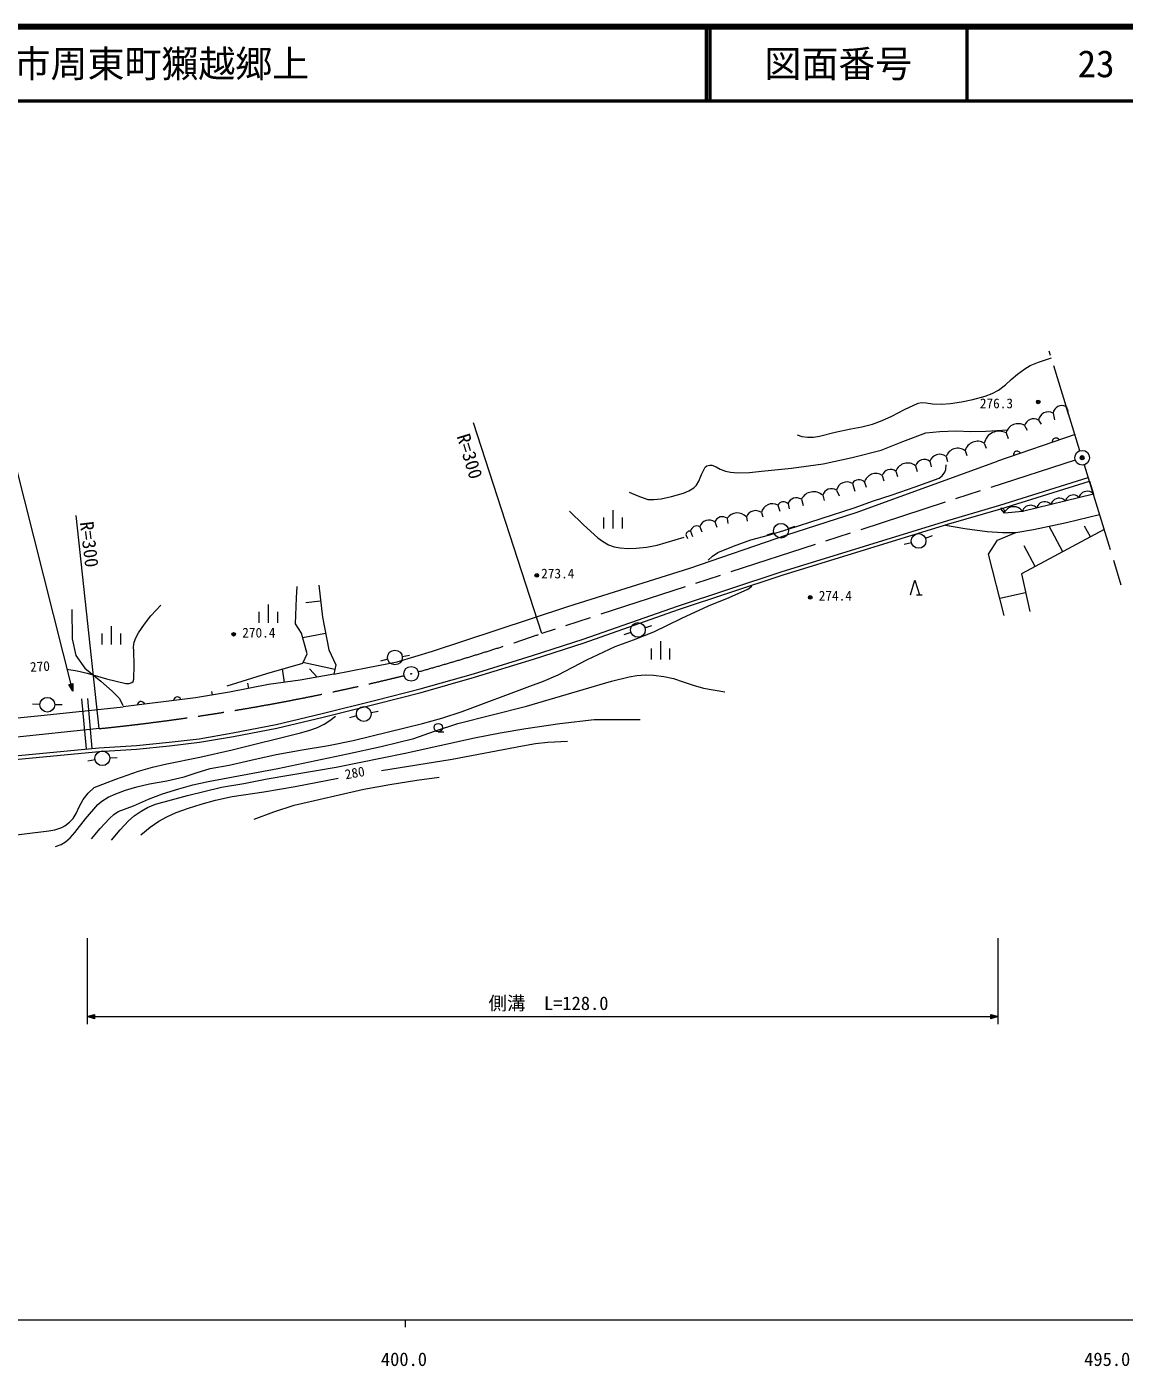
# Model space of a CAD drawing. Units: millimetres, scale not verified. Extents: x 40000 to 680000, y 20000 to 380000.
# Drawn here: x 416813 to 565296, y 198715 to 380000 of the extents above; entities that cross this region are included whole.
import ezdxf
from ezdxf.enums import TextEntityAlignment as Align

# ---------------------------------------------------------------- set-up
doc = ezdxf.new("R2010")
doc.units = ezdxf.units.MM
doc.header["$LTSCALE"] = 1000
doc.header["$PDMODE"] = 32
doc.header["$PDSIZE"] = 500
doc.linetypes.add('CHAIN', pattern=[18.5, 12, -1.5, 3.5, -1.5])
for name, color, linetype, lineweight in [('S-BGD', 7, 'Continuous', 13), ('S-BMK', 2, 'CHAIN', 13), ('S-BMK-SRVR', 3, 'Continuous', 13), ('S-STR-HTXT', 7, 'Continuous', 13), ('S-TTL', 2, 'Continuous', 140), ('S-TTL-BAND', 7, 'Continuous', 13), ('S-TTL-LINE', 7, 'Continuous', 50)]:
    doc.layers.add(name, color=color, linetype=linetype, lineweight=lineweight)
doc.layers.add('S-OTRS', color=6, linetype='Continuous')
doc.layers.add('S-TTL-TXT', color=7, linetype='Continuous')
doc.styles.add('ＭＳ ゴシック', font='')
doc.styles.get('ＭＳ ゴシック').set_extended_font_data('MS Gothic')

msp = doc.modelspace()

# ---------------------------------------------------------------- linework, layer by layer
at = {"layer": 'S-BGD'}
for p, q in [((557411, 328614), (557771, 327477)), ((553687, 326759), (554048, 326220)), ((555669, 327716), (555849, 326819)), ((558663, 324810), (548148, 321229)), ((549304, 325023), (549583, 324287)), ((551826, 326041), (552186, 325382)), ((546361, 323647), (546609, 322967)), ((555585, 323993), (555561, 323880)), ((555561, 323880), (555562, 323754)), ((555647, 324120), (555585, 323993)), ((555723, 324209), (555647, 324120)), ((555823, 324285), (555723, 324209)), ((555975, 324337), (555823, 324285)), ((556101, 324338), (555975, 324337)), ((556215, 324313), (556101, 324338)), ((556342, 324251), (556215, 324313)), ((556431, 324176), (556342, 324251)), ((556508, 324076), (556431, 324176)), ((529027, 314261), (548148, 321229)), ((538975, 321193), (539184, 320457)), ((541197, 321851), (541399, 321149)), ((543779, 322630), (544004, 321993)), ((550328, 322203), (550303, 322089)), ((550303, 322089), (550304, 321963)), ((550390, 322329), (550328, 322203)), ((550465, 322418), (550390, 322329)), ((550566, 322495), (550465, 322418)), ((550717, 322546), (550566, 322495)), ((550843, 322547), (550717, 322546)), ((550957, 322523), (550843, 322547)), ((551084, 322461), (550957, 322523)), ((551173, 322386), (551084, 322461)), ((551250, 322286), (551173, 322386)), ((532550, 319278), (532758, 318553)), ((534411, 319877), (534603, 319116)), ((537053, 320595), (537295, 319808)), ((526364, 317303), (526709, 316498)), ((528526, 318201), (528837, 317147)), ((530147, 318380), (530392, 317709)), ((548469, 315237), (560437, 318979)), ((548618, 314762), (560587, 318504)), ((548618, 314762), (560587, 318504)), ((560587, 318504), (561122, 316755)), ((519819, 315448), (519979, 314767)), ((521620, 316046), (521868, 315199)), ((524503, 316585), (524690, 315892)), ((561122, 316755), (551545, 314378)), ((553945, 315549), (553741, 315375)), ((554168, 315645), (553945, 315549)), ((554401, 315703), (554168, 315645)), ((554643, 315722), (554401, 315703)), ((554905, 315664), (554643, 315722)), ((555089, 315586), (554905, 315664)), ((555234, 315499), (555089, 315586)), ((555399, 315335), (555234, 315499)), ((555467, 315557), (555399, 315335)), ((555555, 315702), (555467, 315557)), ((555681, 315856), (555555, 315702)), ((555885, 316030), (555681, 315856)), ((556108, 316127), (555885, 316030)), ((556340, 316184), (556108, 316127)), ((556583, 316204), (556340, 316184)), ((556845, 316145), (556583, 316204)), ((557029, 316068), (556845, 316145)), ((557174, 315981), (557029, 316068)), ((557339, 315816), (557174, 315981)), ((557404, 316027), (557339, 315816)), ((557487, 316165), (557404, 316027)), ((557607, 316312), (557487, 316165)), ((557800, 316477), (557607, 316312)), ((558012, 316569), (557800, 316477)), ((558233, 316623), (558012, 316569)), ((558464, 316642), (558233, 316623)), ((558712, 316586), (558464, 316642)), ((558887, 316513), (558712, 316586)), ((559026, 316430), (558887, 316513)), ((559182, 316274), (559026, 316430)), ((559250, 316496), (559182, 316274)), ((559338, 316641), (559250, 316496)), ((559464, 316795), (559338, 316641)), ((559668, 316969), (559464, 316795)), ((559891, 317066), (559668, 316969)), ((560123, 317123), (559891, 317066)), ((560366, 317142), (560123, 317123)), ((560628, 317084), (560366, 317142)), ((560812, 317007), (560628, 317084)), ((560957, 316920), (560812, 317007)), ((561122, 316755), (560957, 316920)), ((496105, 314597), (496105, 312106)), ((514174, 313653), (514269, 313079)), ((516216, 314251), (516419, 313685)), ((518438, 315268), (518720, 314442)), ((519645, 311231), (529027, 314261)), ((541437, 313193), (548469, 315237)), ((541581, 312716), (548609, 314759)), ((548673, 314806), (548581, 314793)), ((548609, 314759), (548618, 314762)), ((549084, 314174), (548609, 314759)), ((548740, 314799), (548673, 314806)), ((548818, 314780), (548740, 314799)), ((548916, 314736), (548818, 314780)), ((548989, 314671), (548916, 314736)), ((549049, 314597), (548989, 314671)), ((549097, 314513), (549049, 314597)), ((549184, 314432), (549055, 314172)), ((551545, 314378), (549084, 314174)), ((549084, 314174), (549116, 314261)), ((549120, 314408), (549097, 314513)), ((549116, 314261), (549123, 314329)), ((549123, 314329), (549120, 314408)), ((549321, 314594), (549184, 314432)), ((549507, 314759), (549321, 314594)), ((549794, 314933), (549507, 314759)), ((550089, 315007), (549794, 314933)), ((550387, 315032), (550089, 315007)), ((550690, 315007), (550387, 315032)), ((551002, 314883), (550690, 315007)), ((551213, 314751), (551002, 314883)), ((551375, 314614), (551213, 314751)), ((551545, 314378), (551375, 314614)), ((551587, 314594), (551519, 314372)), ((551675, 314739), (551587, 314594)), ((551801, 314894), (551675, 314739)), ((552005, 315067), (551801, 314894)), ((552228, 315164), (552005, 315067)), ((552461, 315222), (552228, 315164)), ((552703, 315241), (552461, 315222)), ((552965, 315182), (552703, 315241)), ((553149, 315105), (552965, 315182)), ((553294, 315018), (553149, 315105)), ((553459, 314853), (553294, 315018)), ((553527, 315076), (553459, 314853)), ((553615, 315220), (553527, 315076)), ((553741, 315375), (553615, 315220)), ((557494, 312907), (561968, 314008)), ((494856, 313601), (494856, 312106)), ((497355, 313601), (497355, 312106)), ((507869, 312336), (508169, 311651)), ((509910, 312994), (510166, 312278)), ((511592, 313473), (511664, 312776)), ((518874, 306242), (541437, 313193)), ((519027, 305768), (541581, 312716)), ((519815, 312099), (520766, 312405)), ((541103, 312569), (543751, 312089)), ((543751, 312089), (546746, 311680)), ((550643, 311557), (553022, 311966)), ((562599, 311959), (551381, 305956)), ((553022, 311966), (557494, 312907)), ((556990, 308958), (555130, 312409)), ((560729, 310959), (559946, 312412)), ((506007, 311139), (506212, 310723)), ((506508, 306747), (519645, 311231)), ((506608, 311737), (506890, 310993)), ((517910, 311495), (516956, 311197)), ((536507, 310161), (535540, 309910)), ((538406, 310774), (539337, 311135)), ((546746, 311680), (548838, 311557)), ((546951, 308614), (548140, 310494)), ((548140, 310494), (550643, 311557)), ((548838, 311557), (550643, 311557)), ((549043, 300314), (546951, 308614)), ((553251, 306957), (551757, 309729)), ((490033, 301540), (506508, 306747)), ((504844, 301581), (518874, 306242)), ((505006, 301110), (519027, 305768)), ((536382, 303120), (536982, 305113)), ((536982, 305113), (537582, 303120)), ((551381, 305956), (552530, 300846)), ((453286, 302709), (453393, 304250)), ((456326, 304409), (456806, 300105)), ((537182, 303120), (537981, 303120)), ((551956, 303401), (548461, 302621)), ((422894, 301115), (422948, 297183)), ((449475, 301806), (449475, 299316)), ((453180, 299202), (453286, 302709)), ((456566, 302257), (454583, 302038)), ((480329, 298352), (490033, 301540)), ((492077, 297099), (504844, 301581)), ((492237, 296627), (505006, 301110)), ((448225, 300810), (448225, 299316)), ((450724, 300810), (450724, 299316)), ((453980, 297927), (453180, 299202)), ((456806, 300105), (457659, 295695)), ((426977, 297892), (426977, 296398)), ((428226, 298888), (428226, 296398)), ((429476, 297892), (429476, 296398)), ((454726, 295110), (453980, 297927)), ((457232, 297900), (454144, 297307)), ((471691, 295482), (480329, 298352)), ((498557, 298041), (497614, 297710)), ((500453, 298673), (501405, 298975)), ((422948, 297183), (423428, 294898)), ((457659, 295695), (458618, 293622)), ((485226, 294891), (492077, 297099)), ((485380, 294417), (492237, 296627)), ((501288, 295858), (501288, 294363)), ((502537, 296854), (502537, 294363)), ((503787, 295858), (503787, 294363)), ((423428, 294898), (424654, 293197)), ((449288, 292453), (454140, 293888)), ((454140, 293888), (454726, 295110)), ((458485, 293011), (454168, 293947)), ((462946, 293304), (466945, 294047)), ((465645, 294395), (464674, 294159)), ((466945, 294047), (471691, 295482)), ((467605, 294781), (468593, 294930)), ((477267, 292438), (485226, 294891)), ((477410, 291960), (485380, 294417)), ((424654, 293197), (426840, 291444)), ((443902, 290806), (449288, 292453)), ((451660, 291258), (451412, 293081)), ((458352, 292400), (453820, 291550)), ((456086, 291975), (455046, 293091)), ((458618, 293622), (458352, 292400)), ((458352, 292400), (462946, 293304)), ((470047, 290394), (477267, 292438)), ((470178, 289913), (477410, 291960)), ((426840, 291444), (428386, 290062)), ((428386, 290062), (429346, 289106)), ((449501, 290965), (444222, 289956)), ((446861, 290461), (446725, 291169)), ((453820, 291550), (449501, 290965)), ((464017, 288840), (470047, 290394)), ((418595, 288277), (417595, 288305)), ((420593, 288272), (421593, 288295)), ((424883, 282256), (424267, 289036)), ((425679, 282328), (425063, 289108)), ((429346, 289106), (429826, 288149)), ((439624, 289194), (429831, 287942)), ((431808, 288315), (431784, 288192)), ((431855, 288422), (431808, 288315)), ((431941, 288533), (431855, 288422)), ((432033, 288605), (431941, 288533)), ((432147, 288660), (432033, 288605)), ((432305, 288680), (432147, 288660)), ((432429, 288656), (432305, 288680)), ((432536, 288609), (432429, 288656)), ((432648, 288523), (432536, 288609)), ((432720, 288432), (432648, 288523)), ((432775, 288319), (432720, 288432)), ((436705, 288941), (436680, 288818)), ((436751, 289048), (436705, 288941)), ((436838, 289159), (436751, 289048)), ((436929, 289231), (436838, 289159)), ((437043, 289286), (436929, 289231)), ((437202, 289306), (437043, 289286)), ((437326, 289282), (437202, 289306)), ((437433, 289235), (437326, 289282)), ((437545, 289149), (437433, 289235)), ((437617, 289058), (437545, 289149)), ((437672, 288944), (437617, 289058)), ((444222, 289956), (439624, 289194)), ((441923, 289575), (441847, 290032)), ((456783, 287041), (464017, 288840)), ((456904, 286558), (464142, 288358)), ((464142, 288358), (470178, 289913)), ((408786, 285800), (419159, 286820)), ((419159, 286820), (429831, 287942)), ((450547, 285569), (456783, 287041)), ((450653, 285082), (456904, 286558)), ((461445, 286735), (460479, 286482)), ((463392, 287184), (464372, 287380)), ((444681, 284425), (450547, 285569)), ((444771, 283935), (450653, 285082)), ((431635, 282707), (436066, 283157)), ((436066, 283157), (440127, 283648)), ((436126, 282663), (440200, 283155)), ((440127, 283648), (444681, 284425)), ((440200, 283155), (444771, 283935)), ((472481, 284582), (473230, 284582)), ((380054, 277921), (426553, 282418)), ((380104, 277426), (426601, 281922)), ((426553, 282418), (431635, 282707)), ((426581, 281921), (431675, 282211)), ((428038, 281049), (429037, 281099)), ((431675, 282211), (436126, 282663)), ((426062, 280793), (425084, 280586))]:
    msp.add_line(p, q, dxfattribs=at)
for points in [[(521050, 324775), (521658, 324559), (522444, 324437), (523252, 324466), (524072, 324598), (526202, 325154), (528310, 325594), (529788, 325857), (531248, 326232), (532559, 326723), (533854, 327320), (535561, 328206), (537438, 329056), (537901, 329147), (538492, 329124), (539378, 328974), (540578, 328912), (541781, 328997), (543267, 329226), (544833, 329546), (546492, 330005), (547427, 330365), (548278, 330822), (549241, 331537), (550020, 332241), (550866, 332999), (551832, 333710), (552586, 334140), (553686, 334620), (555448, 335206)], [(498310, 317031), (499486, 316502), (500851, 316007), (501665, 316006), (502656, 316129), (504042, 316415), (505659, 316870), (506395, 317183), (507062, 317613), (507431, 317983), (507756, 318485), (508087, 319417), (508578, 320393), (508821, 320580), (509209, 320686), (509515, 320667), (510069, 320440), (510609, 320140), (511361, 319868), (512035, 319721), (513033, 319631), (514607, 319685), (516212, 319846), (520299, 320280), (524586, 320843), (528474, 321701), (532418, 322688), (535348, 323890), (538442, 325035), (540333, 325208), (542531, 325295), (544547, 325218), (546552, 325263), (549541, 325468)], [(509016, 307811), (509606, 308355), (510311, 308838), (512415, 309706), (514768, 310550), (517172, 311179), (519848, 311996), (528749, 314890), (531377, 315851), (533882, 316658), (537028, 317717), (540251, 318924), (540659, 319242), (541025, 319713), (541144, 320087), (541199, 320695), (541199, 320710)], [(490232, 314434), (492128, 312577), (494054, 310841), (494699, 310365), (495538, 309892), (496295, 309631), (497119, 309471), (498117, 309401), (499275, 309438), (500666, 309590), (502093, 309857), (505780, 310928)], [(420691, 269059), (421445, 269344), (422067, 269694), (422663, 270224), (423299, 270946), (424748, 272801), (426421, 274762), (426964, 275206), (427816, 275728), (428864, 276197), (430169, 276658), (431699, 277126), (433404, 277533), (435774, 277947), (438109, 278476), (439718, 279046), (441618, 279601), (444188, 280077), (447114, 280730), (450554, 281487), (454085, 282156), (457635, 282744), (460985, 283406), (470370, 285690), (472951, 286433), (475726, 287341), (484871, 290736), (486739, 291443), (488726, 292311), (492583, 294303), (496417, 296134), (498883, 297018), (501653, 298128), (505427, 299964), (509061, 301620), (511840, 302742), (514354, 303884), (514916, 304298)], [(422234, 293056), (423620, 292840), (424984, 292526), (427609, 291754), (430207, 291138), (430666, 291136), (431044, 291237), (431200, 291373), (431304, 291726), (431355, 293599), (431283, 295473), (431262, 296071), (431348, 296718), (431550, 297276), (431937, 297989), (432728, 299170), (433607, 300280), (434932, 301734)], [(425574, 270072), (426727, 271480), (427999, 272857), (428591, 273399), (429170, 273798), (431231, 274577), (433283, 275466), (435196, 276177), (437376, 276867), (439301, 277406), (441336, 277863), (450769, 279616), (460211, 281617), (464778, 282604), (469172, 283665), (471996, 284683), (475117, 285697), (484439, 288065), (493635, 290749), (495932, 291435), (498321, 292027), (499345, 292190), (500542, 292269), (501612, 292242), (503003, 292074), (504302, 291780), (505638, 291364), (506957, 290881), (508379, 290473), (511259, 289983)], [(410244, 270022), (419778, 271174), (420619, 271327), (421573, 271628), (421973, 271837), (422607, 272330), (423066, 272841), (423506, 273508), (423889, 274425), (424450, 275436), (425107, 276261), (425916, 277049), (428880, 278178), (431946, 279232), (433802, 279775), (435746, 280235), (440244, 281144), (444593, 282130), (453828, 284462), (454991, 284757), (456145, 285157), (457044, 285598), (457813, 286099), (458593, 286711)], [(428294, 269915), (429437, 271299), (430595, 272533), (431346, 273191), (432283, 273840), (433165, 274318), (434228, 274765), (438557, 275956), (443147, 277100), (446189, 277604), (449326, 278227), (458691, 279799), (468001, 281693), (477376, 283783), (480868, 284457), (484328, 285021), (488954, 285685), (493573, 286245), (499787, 286253)], [(464795, 279348), (474372, 280871), (483885, 282680), (485657, 282985), (487326, 283168), (489982, 283311)], [(432259, 270650), (433503, 271658), (434694, 272490), (435742, 273073), (437003, 273645), (438692, 274266), (440413, 274791), (442364, 275315), (444604, 275803), (448891, 276435), (453134, 277165), (458964, 278293)], [(447599, 272752), (450241, 273730), (453010, 274643), (462404, 276801), (465941, 277461), (469595, 278037), (472586, 278425)]]:
    msp.add_lwpolyline(points, dxfattribs=at)
for centre, major_axis in [((553667, 329233), (250, 0)), ((553667, 329233), (150, 0)), ((553667, 329233), (50, 0)), ((518864, 311793), (1000, 0)), ((537474, 310413), (1000, 0)), ((485820, 305738), (250, 0)), ((485820, 305738), (150, 0)), ((485820, 305738), (50, 0)), ((522822, 302767), (250, 0)), ((522822, 302767), (150, 0)), ((522822, 302767), (50, 0)), ((499500, 298371), (1000, 0)), ((444803, 297774), (250, 0)), ((444803, 297774), (150, 0)), ((444803, 297774), (50, 0)), ((466616, 294632), (1000, 0)), ((419594, 288248), (1000, 0)), ((462412, 286989), (1000, 0)), ((472481, 285150), (570, 0)), ((427040, 281000), (1000, 0))]:
    msp.add_ellipse(centre, major_axis=major_axis, ratio=0.996598, dxfattribs=at)
for centre, major_axis, ratio, start_param, end_param in [((556878, 327514), (1225, 0), 0.996598, 1.1208467, 2.975437), ((557640, 328530), (153, 0), 0.996598, 2.505698, 4.3602885), ((557744, 328272), (195, 0), 0.996598, 2.505698, 4.3602885), ((557731, 328122), (102, 0), 0.996598, 2.505698, 4.3602885), ((557628, 328125), (60.6, 0), 0.996597, 5.6472906, 7.5018808), ((550948, 324589), (1701, 0), 0.996598, 1.0281059, 2.8826961), ((553027, 325704), (1248, 0), 0.996598, 1.0128348, 2.867425), ((555039, 326497), (1376, 0), 0.996598, 1.0949544, 2.9495447), ((557721, 328007), (32, 0), 0.996597, 2.505698, 4.3602885), ((548350, 323235), (2032, 0), 0.996598, 1.0823603, 2.9369511), ((542781, 321275), (1686, 0), 0.996598, 0.9370902, 2.7916805), ((545453, 322173), (1735, 0), 0.996598, 1.0199912, 2.874582), ((536002, 319248), (1712, 0), 0.996598, 0.9097534, 2.7643436), ((538239, 320176), (1258, 0), 0.996598, 0.9463857, 2.8009765), ((540334, 320692), (1449, 0), 0.996598, 0.9324766, 2.7870668), ((531686, 317932), (1603, 0), 0.996598, 1.0022716, 2.8568624), ((533705, 318882), (1223, 0), 0.996598, 0.9555433, 2.8101335), ((525704, 316248), (1248, 0), 0.996598, 1.0128348, 2.867425), ((527783, 316944), (1464, 0), 0.996598, 1.0382925, 2.8928827), ((529404, 317685), (1020, 0), 0.996598, 0.7541582, 2.608749), ((517709, 313929), (1528, 0), 0.996598, 1.0741935, 2.9287842), ((519196, 314842), (871, 0), 0.996598, 0.7732035, 2.6277943), ((520945, 315074), (1187, 0), 0.996598, 0.9652516, 2.8198423), ((523264, 315238), (1833, 0), 0.996598, 0.8288492, 2.6834395), ((510931, 312605), (1093, 0), 0.996598, 0.921801, 2.7763912), ((512950, 312598), (1618, 0), 0.996598, 0.7131557, 2.5677459), ((515420, 313189), (1330, 0), 0.996598, 0.9295524, 2.7841432), ((507463, 311565), (873, 0), 0.996598, 1.0879205, 2.9425107), ((509137, 311902), (1341, 0), 0.996598, 0.9564024, 2.8109926), ((506533, 311214), (531, 0), 0.996598, 1.4288994, 3.2834896)]:
    msp.add_ellipse(centre, major_axis=major_axis, ratio=ratio, start_param=start_param, end_param=end_param, dxfattribs=at)
at = {"layer": 'S-BMK'}
for p, q in [((559314, 322627), (555164, 336100)), ((558657, 321366), (486520, 297903)), ((559897, 320722), (565005, 303952)), ((426610, 285008), (370836, 279209))]:
    msp.add_line(p, q, dxfattribs=at)
for centre, start_param, end_param in [((388841, 580470), 4.9856818, 5.0441624), ((395745, 582286), 4.8154941, 4.9552061)]:
    msp.add_ellipse(centre, major_axis=(299886, 0), ratio=0.996598, start_param=start_param, end_param=end_param, dxfattribs=at)
at = {"layer": 'S-BMK-SRVR'}
for centre, major_axis in [((559607, 321675), (1000, 0)), ((559607, 321675), (40, 0)), ((468819, 292429), (1000, 0)), ((468819, 292429), (40, 0))]:
    msp.add_ellipse(centre, major_axis=major_axis, ratio=0.996598, dxfattribs=at)
at = {"layer": 'S-OTRS'}
msp.add_point((559607, 321675), dxfattribs=at)
at = {"layer": 'S-STR-HTXT'}
for p, q in [((486520, 297903), (477261, 326394)), ((423027, 290091), (415181, 321193)), ((426610, 285008), (423514, 313868)), ((422512, 290989), (423055, 291125)), ((423027, 290091), (422512, 290989)), ((422599, 290969), (422987, 291067)), ((422959, 290361), (422599, 290969)), ((422687, 290950), (422919, 291009)), ((422920, 290516), (422687, 290950)), ((422774, 290931), (422851, 290950)), ((422861, 290747), (422774, 290931)), ((422851, 290950), (422861, 290747)), ((422919, 291009), (422920, 290516)), ((422987, 291067), (422959, 290361)), ((423055, 291125), (423027, 290091)), ((424961, 256627), (424961, 245029)), ((548254, 245029), (548254, 256627)), ((424961, 246025), (425961, 246304)), ((424961, 246025), (548254, 246025)), ((425961, 245746), (424961, 246025)), ((425241, 246025), (425921, 246225)), ((425921, 245826), (425241, 246025)), ((425401, 246025), (425881, 246145)), ((425881, 245906), (425401, 246025)), ((425641, 246025), (425841, 246065)), ((425841, 245986), (425641, 246025)), ((425841, 246065), (425841, 245986)), ((425881, 246145), (425881, 245906)), ((425921, 246225), (425921, 245826)), ((425961, 246304), (425961, 245746)), ((547255, 245746), (547255, 246304)), ((547255, 246304), (548254, 246025)), ((548254, 246025), (547255, 245746)), ((547295, 245826), (547295, 246225)), ((547295, 246225), (547974, 246025)), ((547974, 246025), (547295, 245826)), ((547335, 245906), (547335, 246145)), ((547335, 246145), (547815, 246025)), ((547815, 246025), (547335, 245906)), ((547375, 245986), (547375, 246065)), ((547375, 246065), (547575, 246025)), ((547575, 246025), (547375, 245986))]:
    msp.add_line(p, q, dxfattribs=at)
at = {"layer": 'S-TTL'}
msp.add_line((680000, 380000), (40000, 380000), dxfattribs=at)
at = {"layer": 'S-TTL-BAND'}
for p, q in [((40000, 205000), (579000, 205000)), ((468000, 205000), (468000, 204000))]:
    msp.add_line(p, q, dxfattribs=at)
at = {"layer": 'S-TTL-LINE'}
for p, q in [((508747, 380000), (508747, 370000)), ((509247, 380000), (509247, 370000)), ((543997, 380000), (543997, 370000)), ((40000, 370000), (680000, 370000))]:
    msp.add_line(p, q, dxfattribs=at)

# ---------------------------------------------------------------- texts
at = {"layer": 'S-STR-HTXT', "style": 'ＭＳ ゴシック'}
for s, height, p in [('276.3', 1320, (545762, 327978)), ('273.4', 1320, (486409, 304948)), ('274.4', 1320, (523970, 301949)), ('270.4', 1320, (445964, 296943)), ('側溝\u3000L=128.0', 1833, (479287, 246377))]:
    msp.add_text(s, height=height, dxfattribs=at).set_placement(p, align=Align.BOTTOM_LEFT)
for s, height, rotation, p in [('R=300', 1833, 287.055, (474429, 324423)), ('R=300', 1833, 276.823, (423450, 312868)), ('270', 1320, 3.388, (417312, 292294)), ('280', 1320, 10.266, (460048, 277748))]:
    msp.add_text(s, height=height, rotation=rotation, dxfattribs=at).set_placement(p, align=Align.BOTTOM_LEFT)
at = {"layer": 'S-TTL-BAND', "style": 'ＭＳ ゴシック'}
for s, p in [('400.0', (467844, 198195)), ('495.0', (563000, 198195))]:
    msp.add_text(s, height=1833, dxfattribs=at).set_placement(p, align=Align.BOTTOM_CENTER)
at = {"layer": 'S-TTL-TXT', "style": 'ＭＳ ゴシック'}
msp.add_text('岩国市周東町獺越郷上', height=3666, dxfattribs=at).set_placement((405024, 375000), align=Align.MIDDLE_LEFT)
for s, p in [('図面番号', (526622, 375000)), ('23', (561497, 375000))]:
    msp.add_text(s, height=3666, dxfattribs=at).set_placement(p, align=Align.MIDDLE_CENTER)

doc.saveas('drawing.dxf')
